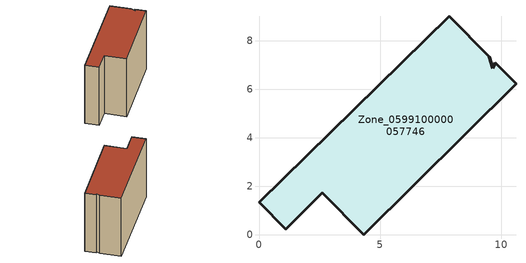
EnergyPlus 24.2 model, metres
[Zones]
Zone_0599100000057746
 floor ground (C_G): 0,1.33 7.85,9 9.5,7.33 9.65,6.87 9.75,7.09 10.61,6.22 4.33,0 2.62,1.73 1.11,0.21 z0
 wall outside (C_F): 7.85,9 0,1.33 1.11,0.21 2.62,1.73 4.33,0 10.61,6.22 9.75,7.09 9.65,6.87 9.5,7.33 7.85,9 z0:7.39
 roof outside (C_R): 9.65,6.87 9.5,7.33 7.85,9 0,1.33 1.11,0.21 2.62,1.73 4.33,0 10.61,6.22 9.75,7.09 z7.39
[BUILDING]
Pand.0599100000057746: North Axis=0; Terrain=City; Loads Convergence Tolerance Value=0.04; Temperature Convergence Tolerance Value=0.4; Solar Distribution=FullExterior; Maximum Number of Warmup Days=25; Minimum Number of Warmup Days=1
[Site:Location]
Rotterdam.The.Hague.AP_ZH_NLD Design_Conditions: Latitude=51.96; Longitude=4.45; Time Zone=1; Elevation=-4.5
[SITE:GROUNDTEMPERATURE:BUILDINGSURFACE]
18, 18, 18, 18, 18, 18, 18, 18, 18, 18, 18, 18
[MATERIAL] Thermal Absorptance=0.9; Solar Absorptance=0.7; Visible Absorptance=0.7
Name | Roughness | Thickness | Conductivity | Density | Specific Heat
G.TI.1946 | MediumSmooth | 0.15 | 1 | 540 | 1210
F.TI.1946 | Rough | 0.3 | 0.857143 | 1920 | 840
R.TI.1946 | MediumRough | 0.2 | 0.1 | 1500 | 1000
[CONSTRUCTION]
C_G: G.TI.1946
C_F: F.TI.1946
C_R: R.TI.1946
[ZONE]
Zone_0599100000057746: Type=1; Multiplier=1; Ceiling Height=Autocalculate; Volume=Autocalculate; Floor Area=autocalculate; Part of Total Floor Area=Yes
[ZONEINFILTRATION:DESIGNFLOWRATE]
Infil_Zone_0599100000057746: Zone or ZoneList or Space or SpaceList=Zone_0599100000057746; Schedule=AlwaysOn; Design Flow Rate Calculation Method=Flow/Area; Flow Rate per Floor Area=0.003; Constant Term Coefficient=1; Temperature Term Coefficient=0; Velocity Term Coefficient=0; Velocity Squared Term Coefficient=0
[HVACTEMPLATE:ZONE:IDEALLOADSAIRSYSTEM]
Zone_0599100000057746: Maximum Heating Supply Air Temperature=50; Minimum Cooling Supply Air Temperature=13; Maximum Heating Supply Air Humidity Ratio=0.0156; Minimum Cooling Supply Air Humidity Ratio=0.0077; Heating Limit=NoLimit; Cooling Limit=NoLimit; Dehumidification Control Type=ConstantSensibleHeatRatio; Cooling Sensible Heat Ratio=0.7; Dehumidification Setpoint=60; Humidification Control Type=None; Humidification Setpoint=30; Outdoor Air Method=None; Outdoor Air Flow Rate per Person=0.00944; Outdoor Air Flow Rate per Zone Floor Area=0; Outdoor Air Flow Rate per Zone=0; Demand Controlled Ventilation Type=None; Outdoor Air Economizer Type=NoEconomizer; Heat Recovery Type=None; Sensible Heat Recovery Effectiveness=0.7; Latent Heat Recovery Effectiveness=0.65
[ZONECONTROL:THERMOSTAT]
ThermostatControl_Zone_0599100000057746: Zone or ZoneList=Zone_0599100000057746; Control Type Schedule=DualSetpointControlType; Control 1=Thermostat_Zone_0599100000057746; Temperature Difference Between Cutout And Setpoint=0
[THERMOSTATSETPOINT:DUALSETPOINT]
Thermostat_Zone_0599100000057746: Heating Setpoint Temperature Schedule=HeatingSetpoint_Zone_0599100000057746; Cooling Setpoint Temperature Schedule=CoolingSetpoint_Zone_0599100000057746
[SCHEDULE:COMPACT]
HeatingSetpoint_Zone_0599100000057746: Through: 12/31, For: AllDays, Until: 24:00, 21
CoolingSetpoint_Zone_0599100000057746: Through: 12/31, For: AllDays, Until: 24:00, 24
DualSetpointControlType: Through: 12/31, For: AllDays, Until: 24:00, 4
AlwaysOn: Through: 12/31, For: AllDays, Until: 24:00, 1
